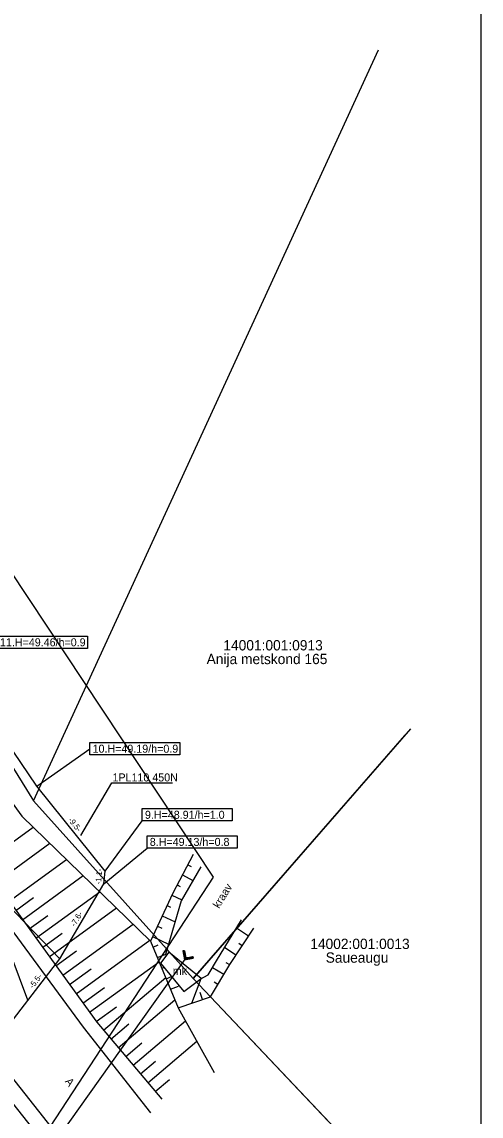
# Model space of a CAD drawing. Extents: x 577409 to 577599, y 6574248 to 6574623.
# Drawn here: x 577559.1 to 577599.3, y 6574302.3 to 6574397.9 of the extents above; entities that cross this region are included whole.
import ezdxf

# ---------------------------------------------------------------- set-up
doc = ezdxf.new("R2010")
doc.units = 0
for name, color, linetype in [('ABIJOONIS', 7, 'Continuous'), ('JOONSIDE', 7, 'Continuous'), ('MOOTPIIR', 7, 'Continuous'), ('MPKAABEL', 7, 'Continuous'), ('PIIR', 7, 'Continuous'), ('RELJEEF', 7, 'Continuous'), ('TEE', 7, 'Continuous'), ('TRUUP', 7, 'Continuous'), ('VEEKOGU', 7, 'Continuous'), ('VORMISTUS', 7, 'Continuous')]:
    doc.layers.add(name, color=color, linetype=linetype)

msp = doc.modelspace()

# ---------------------------------------------------------------- linework, layer by layer
at = {"layer": 'ABIJOONIS'}
for points in [[(577556.892, 6574344.232), (577564.785, 6574344.232), (577564.785, 6574343.156), (577556.892, 6574343.156)], [(577565, 6574334.928), (577572.893, 6574334.928), (577572.893, 6574333.852), (577565, 6574333.852)], [(577569.581, 6574329.151), (577577.474, 6574329.151), (577577.474, 6574328.075), (577569.581, 6574328.075)], [(577570.007, 6574326.779), (577577.9, 6574326.779), (577577.9, 6574325.703), (577570.007, 6574325.703)]]:
    msp.add_lwpolyline(points, close=True, dxfattribs=at)
for points in [[(577560.37, 6574331.106), (577565, 6574334.39)], [(577566.332, 6574323.696), (577569.581, 6574328.075)], [(577566.23, 6574322.587), (577570.007, 6574325.703)], [(577562.361, 6574316.015), (577557.79, 6574320.77)]]:
    msp.add_lwpolyline(points, dxfattribs=at)
at = {"layer": 'MOOTPIIR'}
msp.add_lwpolyline([(577547.256, 6574279.559), (577575.84, 6574323.146), (577538.538, 6574379.308), (577507.524, 6574431.613), (577455.051, 6574573.609), (577442.981, 6574603.952), (577430.24, 6574599.258), (577473.995, 6574475.201), (577505.596, 6574401.437), (577533.341, 6574358.603), (577556.309, 6574324.404), (577533.844, 6574288.025)], close=True, dxfattribs=at)
at = {"layer": 'MPKAABEL'}
for points in [[(577544.588, 6574290.958), (577549.762, 6574294.995), (577550.237, 6574297.947), (577553.163, 6574302.489), (577555.674, 6574307.316), (577559, 6574311.629), (577562.361, 6574316.015), (577566.23, 6574322.587), (577566.332, 6574323.696), (577560.37, 6574331.106), (577553.444, 6574341.28), (577545.578, 6574353.678), (577539.792, 6574363.865), (577532.874, 6574375.168), (577526.121, 6574387.077), (577519.823, 6574398.234)], [(577566.23, 6574322.587), (577566.332, 6574323.696), (577560.37, 6574331.106), (577553.444, 6574341.28), (577545.578, 6574353.678), (577539.792, 6574363.865), (577532.874, 6574375.168), (577526.121, 6574387.077), (577519.823, 6574398.234)], [(577564.202, 6574326.796), (577566.922, 6574331.398), (577572.235, 6574331.398)], [(577550.237, 6574297.947), (577553.163, 6574302.489), (577555.674, 6574307.316), (577559, 6574311.629), (577562.361, 6574316.015), (577566.23, 6574322.587)], [(577546.441, 6574318.532), (577557.278, 6574318.532), (577559.537, 6574312.424)]]:
    msp.add_lwpolyline(points, dxfattribs=at)
at = {"layer": 'PIIR'}
for points in [[(577430.699, 6574617.362), (577454.8, 6574548.9), (577470.46, 6574504.45), (577478.09, 6574483.51), (577485.56, 6574463.85), (577503.96, 6574421.12), (577514.25, 6574400.53), (577516.92, 6574401.89), (577520.16, 6574395.55), (577527.85, 6574381.74), (577539.29, 6574362.59), (577550.82, 6574344.74), (577560.07, 6574329.82), (577574.04, 6574314.31), (577576.1, 6574312.13), (577591.263, 6574296.135)], [(577593.069, 6574336.124), (577574.04, 6574314.31), (577560.07, 6574329.82), (577590.273, 6574395.502)], [(577593.054, 6574294.246), (577576.1, 6574312.13), (577574.04, 6574314.31), (577592.562, 6574335.538)]]:
    msp.add_lwpolyline(points, dxfattribs=at)
at = {"layer": 'RELJEEF'}
for p, q in [((577555.58, 6574324.298), (577560.046, 6574327.538)), ((577556.754, 6574322.679), (577561.504, 6574326.124)), ((577557.928, 6574321.06), (577562.961, 6574324.711)), ((577573.57, 6574324.251), (577573.859, 6574324.098)), ((577559.103, 6574319.441), (577564.418, 6574323.297)), ((577573.103, 6574323.366), (577574.032, 6574322.877)), ((577572.637, 6574322.482), (577572.904, 6574322.341)), ((577558.515, 6574320.251), (577560.068, 6574321.377)), ((577560.277, 6574317.822), (577565.875, 6574321.883)), ((577572.18, 6574321.593), (577573.05, 6574321.189)), ((577561.451, 6574316.203), (577567.333, 6574320.47)), ((577571.759, 6574320.685), (577572.054, 6574320.549)), ((577559.69, 6574318.632), (577561.327, 6574319.819)), ((577571.338, 6574319.778), (577572.461, 6574319.257)), ((577562.626, 6574314.585), (577568.79, 6574319.056)), ((577570.918, 6574318.871), (577571.296, 6574318.695)), ((577578.894, 6574318.005), (577577.837, 6574318.7)), ((577560.864, 6574317.013), (577562.586, 6574318.262)), ((577563.8, 6574312.966), (577570.247, 6574317.642)), ((577570.497, 6574317.964), (577571.899, 6574317.313)), ((577562.038, 6574315.394), (577563.845, 6574316.705)), ((577570.535, 6574317.047), (577570.974, 6574317.229)), ((577577.795, 6574316.333), (577576.788, 6574316.995)), ((577578.345, 6574317.169), (577578.035, 6574317.373)), ((577564.974, 6574311.347), (577571.066, 6574315.766)), ((577570.918, 6574316.123), (577571.642, 6574316.423)), ((577577.247, 6574315.497), (577576.945, 6574315.679)), ((577563.213, 6574313.775), (577565.104, 6574315.147)), ((577571.301, 6574315.2), (577571.482, 6574315.275)), ((577576.73, 6574314.641), (577575.729, 6574315.245)), ((577566.203, 6574309.771), (577571.643, 6574314.375)), ((577571.684, 6574314.276), (577572.145, 6574314.467)), ((577572.067, 6574313.352), (577572.765, 6574313.641)), ((577573.918, 6574312.139), (577574.757, 6574314.311)), ((577576.213, 6574313.785), (577575.875, 6574313.989)), ((577564.387, 6574312.156), (577566.273, 6574313.524)), ((577574.863, 6574312.465), (577574.654, 6574313.071)), ((577565.561, 6574310.537), (577567.331, 6574311.821)), ((577567.495, 6574308.244), (577572.447, 6574312.435)), ((577566.849, 6574309.007), (577568.408, 6574310.327)), ((577568.788, 6574306.718), (577573.372, 6574310.598)), ((577570.08, 6574305.191), (577574.366, 6574308.819)), ((577568.141, 6574307.481), (577569.562, 6574308.683)), ((577569.434, 6574305.954), (577570.764, 6574307.08)), ((577570.726, 6574304.428), (577571.967, 6574305.478))]:
    msp.add_line(p, q, dxfattribs=at)
for points in [[(577515.402, 6574397.244), (577513.279, 6574394.995), (577513.236, 6574392.1), (577523.158, 6574374.348), (577531.418, 6574359.812), (577541.342, 6574344.865), (577554.762, 6574325.425), (577565.602, 6574310.482), (577571.291, 6574303.76)], [(577515.402, 6574397.244), (577515.316, 6574395.749), (577515.273, 6574394.081), (577526.076, 6574376.756), (577534.67, 6574361.712), (577545.386, 6574347.273), (577559.049, 6574328.505), (577570.316, 6574317.575), (577572.738, 6574311.733), (577575.895, 6574306.083)], [(577564.904, 6574294.982), (577557.049, 6574304.925), (577546.296, 6574319.379), (577531.774, 6574339.309), (577521.977, 6574353.694), (577513.263, 6574368.184), (577509.877, 6574372.56), (577508.038, 6574375.019), (577505.573, 6574374.755), (577500.233, 6574369.969)], [(577574.036, 6574325.135), (577572.264, 6574321.774), (577570.316, 6574317.575), (577572.738, 6574311.733), (577575.561, 6574312.705), (577577.264, 6574315.525), (577579.351, 6574318.7)]]:
    msp.add_lwpolyline(points, dxfattribs=at)
at = {"layer": 'TEE'}
for points in [[(577514.161, 6574398.285), (577513.03, 6574397.485), (577512.225, 6574396.337), (577511.488, 6574393.961), (577512.121, 6574391.228), (577521.716, 6574373.795), (577530.292, 6574359.441), (577540.023, 6574344.354), (577553.525, 6574324.792), (577564.419, 6574310.041), (577570.299, 6574302.558)], [(577566.077, 6574295.679), (577558.149, 6574305.733), (577547.462, 6574320.032), (577533.72, 6574340.109), (577524.174, 6574354.991), (577515.19, 6574369.795), (577511.777, 6574375.914), (577509.859, 6574376.838), (577506.279, 6574377.096), (577505.03, 6574376.265), (577499.969, 6574371.036), (577498.108, 6574368.649)], [(577574.757, 6574314.311), (577571.919, 6574316.594), (577571.189, 6574315.632), (577573.22, 6574313.156), (577574.757, 6574314.311)]]:
    msp.add_lwpolyline(points, dxfattribs=at)
at = {"layer": 'TRUUP'}
for p, q in [((577573.286, 6574316.731), (577573.146, 6574316.707)), ((577573.146, 6574316.707), (577573.275, 6574315.94)), ((577573.175, 6574316.712), (577573.156, 6574316.65)), ((577573.203, 6574316.717), (577573.165, 6574316.595)), ((577573.23, 6574316.722), (577573.174, 6574316.54)), ((577573.258, 6574316.726), (577573.183, 6574316.486)), ((577573.285, 6574316.731), (577573.193, 6574316.431)), ((577573.295, 6574316.678), (577573.202, 6574316.376)), ((577573.304, 6574316.624), (577573.211, 6574316.321)), ((577573.216, 6574316.719), (577573.333, 6574316.022)), ((577573.314, 6574316.569), (577573.22, 6574316.267)), ((577573.323, 6574316.514), (577573.229, 6574316.212)), ((577573.332, 6574316.459), (577573.239, 6574316.157)), ((577573.286, 6574316.731), (577573.392, 6574316.104)), ((577573.341, 6574316.404), (577573.248, 6574316.102)), ((577573.351, 6574316.35), (577573.257, 6574316.047)), ((577573.36, 6574316.295), (577573.266, 6574315.993)), ((577573.275, 6574315.94), (577574.043, 6574316.069)), ((577573.369, 6574316.24), (577573.276, 6574315.94)), ((577573.378, 6574316.185), (577573.304, 6574315.945)), ((577573.387, 6574316.13), (577573.331, 6574315.949)), ((577573.333, 6574316.022), (577574.031, 6574316.139)), ((577573.406, 6574316.106), (577573.359, 6574315.954)), ((577573.434, 6574316.111), (577573.387, 6574315.959)), ((577573.392, 6574316.104), (577574.019, 6574316.21)), ((577573.461, 6574316.116), (577573.414, 6574315.963)), ((577573.489, 6574316.12), (577573.442, 6574315.968)), ((577573.517, 6574316.125), (577573.469, 6574315.973)), ((577573.544, 6574316.13), (577573.497, 6574315.977)), ((577573.572, 6574316.134), (577573.525, 6574315.982)), ((577573.599, 6574316.139), (577573.552, 6574315.987)), ((577573.627, 6574316.144), (577573.58, 6574315.991)), ((577573.655, 6574316.148), (577573.608, 6574315.996)), ((577573.682, 6574316.153), (577573.635, 6574316.001)), ((577573.71, 6574316.157), (577573.663, 6574316.005)), ((577573.737, 6574316.162), (577573.69, 6574316.01)), ((577573.765, 6574316.167), (577573.718, 6574316.014)), ((577573.793, 6574316.171), (577573.746, 6574316.019)), ((577573.82, 6574316.176), (577573.773, 6574316.024)), ((577573.848, 6574316.181), (577573.801, 6574316.028)), ((577573.875, 6574316.185), (577573.828, 6574316.033)), ((577573.903, 6574316.19), (577573.856, 6574316.038)), ((577573.931, 6574316.195), (577573.884, 6574316.042)), ((577573.958, 6574316.199), (577573.911, 6574316.047)), ((577573.986, 6574316.204), (577573.939, 6574316.052)), ((577574.014, 6574316.209), (577573.966, 6574316.056)), ((577574.026, 6574316.166), (577573.994, 6574316.061)), ((577574.019, 6574316.21), (577574.043, 6574316.069)), ((577574.036, 6574316.111), (577574.022, 6574316.066))]:
    msp.add_line(p, q, dxfattribs=at)
msp.add_lwpolyline([(577573.333, 6574316.022), (577554.801, 6574289.993)], dxfattribs=at)
at = {"layer": 'VEEKOGU'}
for points in [[(577574.717, 6574324.055), (577572.99, 6574321.085), (577571.634, 6574316.397), (577571.72, 6574316.332)], [(577574.672, 6574314.247), (577575.358, 6574314.611), (577576.079, 6574315.843), (577578.287, 6574319.432)]]:
    msp.add_lwpolyline(points, dxfattribs=at)
at = {"layer": 'VORMISTUS'}
msp.add_lwpolyline([(577599.256, 6574623.175), (577409.256, 6574623.175), (577409.256, 6574247.592), (577599.256, 6574247.592)], close=True, dxfattribs=at)

# ---------------------------------------------------------------- texts
at = {"layer": 'ABIJOONIS'}
for s, p in [('11.H=49.46/h=0.9', (577557.137, 6574343.344)), ('10.H=49.19/h=0.9', (577565.245, 6574334.04)), ('9.H=48.91/h=1.0', (577569.826, 6574328.263)), ('8.H=49.13/h=0.8', (577570.251, 6574325.891))]:
    msp.add_text(s, height=0.7, dxfattribs=at).set_placement(p)
at = {"layer": 'JOONSIDE'}
for s, rotation, p in [('-9.5-', 308.81975, (577563.076, 6574328.142)), ('-1.1-', 84.74502, (577565.973, 6574322.517)), ('-7.6-', 59.51427, (577563.7, 6574318.782)), ('-5.5-', 52.53699, (577560.026, 6574313.379))]:
    msp.add_text(s, height=0.5, rotation=rotation, dxfattribs=at).set_placement(p)
at = {"layer": 'MPKAABEL'}
msp.add_text('1PL110 450N', height=0.7, dxfattribs=at).set_placement((577566.985, 6574331.529))
at = {"layer": 'PIIR'}
for s, p in [('14001:001:0913', (577576.691, 6574342.986)), ('Anija metskond 165', (577575.228, 6574341.786)), ('14002:001:0013', (577584.299, 6574316.878)), ('Saueaugu', (577585.649, 6574315.678))]:
    msp.add_text(s, height=0.9, dxfattribs=at).set_placement(p)
at = {"layer": 'TEE'}
for s, rotation, p in [('kraav', 58.47316, (577576.312, 6574320.375)), ('A', 308.07053, (577562.784, 6574305.281))]:
    msp.add_text(s, height=0.7, rotation=rotation, dxfattribs=at).set_placement(p)
msp.add_text('mk', height=0.7, dxfattribs=at).set_placement((577572.262, 6574314.61))

doc.saveas('drawing.dxf')
